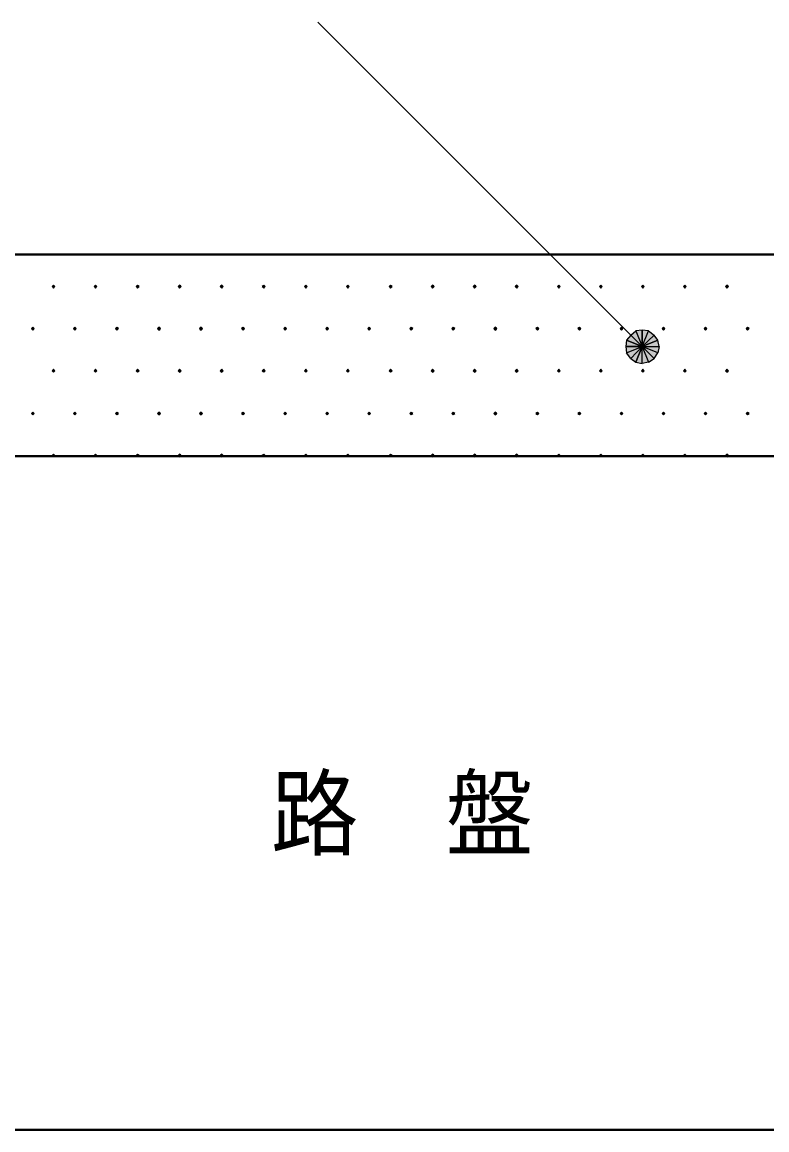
# Model space of a CAD drawing. Header units: millimetres. Extents: x 0 to 420, y 0 to 297.
# Drawn here: x 67.12 to 89.24, y 96.2 to 129.1 of the extents above; entities that cross this region are included whole.
import ezdxf
from ezdxf.enums import TextEntityAlignment as Align

# ---------------------------------------------------------------- set-up
doc = ezdxf.new("R2010")
doc.units = ezdxf.units.MM
doc.styles.add('kst32b', font='NotoSansJP-Variable.ttf')

msp = doc.modelspace()

# ---------------------------------------------------------------- hatches: boundary and pattern name
for points in [[(68.051, 121.285), (68.03, 121.264), (68.009, 121.243), (68.03, 121.221), (68.051, 121.2), (68.072, 121.221), (68.093, 121.243), (68.072, 121.264), (68.051, 121.285)], [(69.3, 121.285), (69.279, 121.264), (69.257, 121.243), (69.279, 121.221), (69.3, 121.2), (69.321, 121.221), (69.342, 121.243), (69.321, 121.264), (69.3, 121.285)], [(70.549, 121.285), (70.527, 121.264), (70.506, 121.243), (70.527, 121.221), (70.549, 121.2), (70.57, 121.221), (70.591, 121.243), (70.57, 121.264), (70.549, 121.285)], [(71.797, 121.285), (71.776, 121.264), (71.755, 121.243), (71.776, 121.221), (71.797, 121.2), (71.819, 121.221), (71.84, 121.243), (71.819, 121.264), (71.797, 121.285)], [(73.046, 121.285), (73.025, 121.264), (73.004, 121.243), (73.025, 121.221), (73.046, 121.2), (73.067, 121.221), (73.088, 121.243), (73.067, 121.264), (73.046, 121.285)], [(74.295, 121.285), (74.274, 121.264), (74.253, 121.243), (74.274, 121.221), (74.295, 121.2), (74.316, 121.221), (74.337, 121.243), (74.316, 121.264), (74.295, 121.285)], [(75.544, 121.285), (75.523, 121.264), (75.502, 121.243), (75.523, 121.221), (75.544, 121.2), (75.565, 121.221), (75.586, 121.243), (75.565, 121.264), (75.544, 121.285)], [(76.793, 121.285), (76.771, 121.264), (76.75, 121.243), (76.771, 121.221), (76.793, 121.2), (76.814, 121.221), (76.835, 121.243), (76.814, 121.264), (76.793, 121.285)], [(78.063, 121.285), (78.042, 121.264), (78.02, 121.243), (78.042, 121.221), (78.063, 121.2), (78.084, 121.221), (78.105, 121.243), (78.084, 121.264), (78.063, 121.285)], [(79.312, 121.285), (79.29, 121.264), (79.269, 121.243), (79.29, 121.221), (79.312, 121.2), (79.333, 121.221), (79.354, 121.243), (79.333, 121.264), (79.312, 121.285)], [(80.56, 121.285), (80.539, 121.264), (80.518, 121.243), (80.539, 121.221), (80.56, 121.2), (80.582, 121.221), (80.603, 121.243), (80.582, 121.264), (80.56, 121.285)], [(81.809, 121.285), (81.788, 121.264), (81.767, 121.243), (81.788, 121.221), (81.809, 121.2), (81.83, 121.221), (81.852, 121.243), (81.83, 121.264), (81.809, 121.285)], [(83.058, 121.285), (83.037, 121.264), (83.016, 121.243), (83.037, 121.221), (83.058, 121.2), (83.079, 121.221), (83.1, 121.243), (83.079, 121.264), (83.058, 121.285)], [(84.307, 121.285), (84.286, 121.264), (84.265, 121.243), (84.286, 121.221), (84.307, 121.2), (84.328, 121.221), (84.349, 121.243), (84.328, 121.264), (84.307, 121.285)], [(85.556, 121.285), (85.535, 121.264), (85.513, 121.243), (85.535, 121.221), (85.556, 121.2), (85.577, 121.221), (85.598, 121.243), (85.577, 121.264), (85.556, 121.285)], [(86.804, 121.285), (86.783, 121.264), (86.762, 121.243), (86.783, 121.221), (86.804, 121.2), (86.826, 121.221), (86.847, 121.243), (86.826, 121.264), (86.804, 121.285)], [(88.053, 121.285), (88.032, 121.264), (88.011, 121.243), (88.032, 121.221), (88.053, 121.2), (88.075, 121.221), (88.096, 121.243), (88.075, 121.264), (88.053, 121.285)], [(67.437, 120.036), (67.416, 120.015), (67.395, 119.994), (67.416, 119.973), (67.437, 119.951), (67.458, 119.973), (67.479, 119.994), (67.458, 120.015), (67.437, 120.036)], [(68.686, 120.036), (68.665, 120.015), (68.644, 119.994), (68.665, 119.973), (68.686, 119.951), (68.707, 119.973), (68.728, 119.994), (68.707, 120.015), (68.686, 120.036)], [(69.935, 120.036), (69.913, 120.015), (69.892, 119.994), (69.913, 119.973), (69.935, 119.951), (69.956, 119.973), (69.977, 119.994), (69.956, 120.015), (69.935, 120.036)], [(71.184, 120.036), (71.162, 120.015), (71.141, 119.994), (71.162, 119.973), (71.184, 119.951), (71.205, 119.973), (71.226, 119.994), (71.205, 120.015), (71.184, 120.036)], [(72.432, 120.036), (72.411, 120.015), (72.39, 119.994), (72.411, 119.973), (72.432, 119.951), (72.454, 119.973), (72.475, 119.994), (72.454, 120.015), (72.432, 120.036)], [(73.681, 120.036), (73.66, 120.015), (73.639, 119.994), (73.66, 119.973), (73.681, 119.951), (73.702, 119.973), (73.724, 119.994), (73.702, 120.015), (73.681, 120.036)], [(74.93, 120.036), (74.909, 120.015), (74.888, 119.994), (74.909, 119.973), (74.93, 119.951), (74.951, 119.973), (74.972, 119.994), (74.951, 120.015), (74.93, 120.036)], [(76.179, 120.036), (76.158, 120.015), (76.137, 119.994), (76.158, 119.973), (76.179, 119.951), (76.2, 119.973), (76.221, 119.994), (76.2, 120.015), (76.179, 120.036)], [(77.428, 120.036), (77.407, 120.015), (77.385, 119.994), (77.407, 119.973), (77.428, 119.951), (77.449, 119.973), (77.47, 119.994), (77.449, 120.015), (77.428, 120.036)], [(78.677, 120.036), (78.655, 120.015), (78.634, 119.994), (78.655, 119.973), (78.677, 119.951), (78.698, 119.973), (78.719, 119.994), (78.698, 120.015), (78.677, 120.036)], [(79.925, 120.036), (79.904, 120.015), (79.883, 119.994), (79.904, 119.973), (79.925, 119.951), (79.946, 119.973), (79.968, 119.994), (79.946, 120.015), (79.925, 120.036)], [(81.174, 120.036), (81.153, 120.015), (81.132, 119.994), (81.153, 119.973), (81.174, 119.951), (81.195, 119.973), (81.217, 119.994), (81.195, 120.015), (81.174, 120.036)], [(82.423, 120.036), (82.402, 120.015), (82.381, 119.994), (82.402, 119.973), (82.423, 119.951), (82.444, 119.973), (82.465, 119.994), (82.444, 120.015), (82.423, 120.036)], [(83.672, 120.036), (83.651, 120.015), (83.629, 119.994), (83.651, 119.973), (83.672, 119.951), (83.693, 119.973), (83.714, 119.994), (83.693, 120.015), (83.672, 120.036)], [(84.921, 120.036), (84.9, 120.015), (84.878, 119.994), (84.9, 119.973), (84.921, 119.951), (84.942, 119.973), (84.963, 119.994), (84.942, 120.015), (84.921, 120.036)], [(86.17, 120.036), (86.148, 120.015), (86.127, 119.994), (86.148, 119.973), (86.17, 119.951), (86.191, 119.973), (86.212, 119.994), (86.191, 120.015), (86.17, 120.036)], [(87.418, 120.036), (87.397, 120.015), (87.376, 119.994), (87.397, 119.973), (87.418, 119.951), (87.44, 119.973), (87.461, 119.994), (87.44, 120.015), (87.418, 120.036)], [(88.667, 120.036), (88.646, 120.015), (88.625, 119.994), (88.646, 119.973), (88.667, 119.951), (88.688, 119.973), (88.71, 119.994), (88.688, 120.015), (88.667, 120.036)], [(85.069, 119.655), (85.048, 119.465), (85.535, 119.465), (85.069, 119.655)], [(85.598, 119.486), (85.577, 119.465), (85.556, 119.443), (85.577, 119.422), (85.598, 119.401), (85.619, 119.422), (85.64, 119.443), (85.619, 119.465), (85.598, 119.486)], [(68.051, 118.787), (68.03, 118.766), (68.009, 118.745), (68.03, 118.724), (68.051, 118.703), (68.072, 118.724), (68.093, 118.745), (68.072, 118.766), (68.051, 118.787)], [(69.3, 118.787), (69.279, 118.766), (69.257, 118.745), (69.279, 118.724), (69.3, 118.703), (69.321, 118.724), (69.342, 118.745), (69.321, 118.766), (69.3, 118.787)], [(70.549, 118.787), (70.527, 118.766), (70.506, 118.745), (70.527, 118.724), (70.549, 118.703), (70.57, 118.724), (70.591, 118.745), (70.57, 118.766), (70.549, 118.787)], [(71.797, 118.787), (71.776, 118.766), (71.755, 118.745), (71.776, 118.724), (71.797, 118.703), (71.819, 118.724), (71.84, 118.745), (71.819, 118.766), (71.797, 118.787)], [(73.046, 118.787), (73.025, 118.766), (73.004, 118.745), (73.025, 118.724), (73.046, 118.703), (73.067, 118.724), (73.088, 118.745), (73.067, 118.766), (73.046, 118.787)], [(74.295, 118.787), (74.274, 118.766), (74.253, 118.745), (74.274, 118.724), (74.295, 118.703), (74.316, 118.724), (74.337, 118.745), (74.316, 118.766), (74.295, 118.787)], [(75.544, 118.787), (75.523, 118.766), (75.502, 118.745), (75.523, 118.724), (75.544, 118.703), (75.565, 118.724), (75.586, 118.745), (75.565, 118.766), (75.544, 118.787)], [(76.793, 118.787), (76.771, 118.766), (76.75, 118.745), (76.771, 118.724), (76.793, 118.703), (76.814, 118.724), (76.835, 118.745), (76.814, 118.766), (76.793, 118.787)], [(78.063, 118.787), (78.042, 118.766), (78.02, 118.745), (78.042, 118.724), (78.063, 118.703), (78.084, 118.724), (78.105, 118.745), (78.084, 118.766), (78.063, 118.787)], [(79.312, 118.787), (79.29, 118.766), (79.269, 118.745), (79.29, 118.724), (79.312, 118.703), (79.333, 118.724), (79.354, 118.745), (79.333, 118.766), (79.312, 118.787)], [(80.56, 118.787), (80.539, 118.766), (80.518, 118.745), (80.539, 118.724), (80.56, 118.703), (80.582, 118.724), (80.603, 118.745), (80.582, 118.766), (80.56, 118.787)], [(81.809, 118.787), (81.788, 118.766), (81.767, 118.745), (81.788, 118.724), (81.809, 118.703), (81.83, 118.724), (81.852, 118.745), (81.83, 118.766), (81.809, 118.787)], [(83.058, 118.787), (83.037, 118.766), (83.016, 118.745), (83.037, 118.724), (83.058, 118.703), (83.079, 118.724), (83.1, 118.745), (83.079, 118.766), (83.058, 118.787)], [(84.307, 118.787), (84.286, 118.766), (84.265, 118.745), (84.286, 118.724), (84.307, 118.703), (84.328, 118.724), (84.349, 118.745), (84.328, 118.766), (84.307, 118.787)], [(85.556, 118.787), (85.535, 118.766), (85.513, 118.745), (85.535, 118.724), (85.556, 118.703), (85.577, 118.724), (85.598, 118.745), (85.577, 118.766), (85.556, 118.787)], [(86.804, 118.787), (86.783, 118.766), (86.762, 118.745), (86.783, 118.724), (86.804, 118.703), (86.826, 118.724), (86.847, 118.745), (86.826, 118.766), (86.804, 118.787)], [(88.053, 118.787), (88.032, 118.766), (88.011, 118.745), (88.032, 118.724), (88.053, 118.703), (88.075, 118.724), (88.096, 118.745), (88.075, 118.766), (88.053, 118.787)], [(67.437, 117.517), (67.416, 117.496), (67.395, 117.475), (67.416, 117.454), (67.437, 117.433), (67.458, 117.454), (67.479, 117.475), (67.458, 117.496), (67.437, 117.517)], [(68.686, 117.517), (68.665, 117.496), (68.644, 117.475), (68.665, 117.454), (68.686, 117.433), (68.707, 117.454), (68.728, 117.475), (68.707, 117.496), (68.686, 117.517)], [(69.935, 117.517), (69.913, 117.496), (69.892, 117.475), (69.913, 117.454), (69.935, 117.433), (69.956, 117.454), (69.977, 117.475), (69.956, 117.496), (69.935, 117.517)], [(71.184, 117.517), (71.162, 117.496), (71.141, 117.475), (71.162, 117.454), (71.184, 117.433), (71.205, 117.454), (71.226, 117.475), (71.205, 117.496), (71.184, 117.517)], [(72.432, 117.517), (72.411, 117.496), (72.39, 117.475), (72.411, 117.454), (72.432, 117.433), (72.454, 117.454), (72.475, 117.475), (72.454, 117.496), (72.432, 117.517)], [(73.681, 117.517), (73.66, 117.496), (73.639, 117.475), (73.66, 117.454), (73.681, 117.433), (73.702, 117.454), (73.724, 117.475), (73.702, 117.496), (73.681, 117.517)], [(74.93, 117.517), (74.909, 117.496), (74.888, 117.475), (74.909, 117.454), (74.93, 117.433), (74.951, 117.454), (74.972, 117.475), (74.951, 117.496), (74.93, 117.517)], [(76.179, 117.517), (76.158, 117.496), (76.137, 117.475), (76.158, 117.454), (76.179, 117.433), (76.2, 117.454), (76.221, 117.475), (76.2, 117.496), (76.179, 117.517)], [(77.428, 117.517), (77.407, 117.496), (77.385, 117.475), (77.407, 117.454), (77.428, 117.433), (77.449, 117.454), (77.47, 117.475), (77.449, 117.496), (77.428, 117.517)], [(78.677, 117.517), (78.655, 117.496), (78.634, 117.475), (78.655, 117.454), (78.677, 117.433), (78.698, 117.454), (78.719, 117.475), (78.698, 117.496), (78.677, 117.517)], [(79.925, 117.517), (79.904, 117.496), (79.883, 117.475), (79.904, 117.454), (79.925, 117.433), (79.946, 117.454), (79.968, 117.475), (79.946, 117.496), (79.925, 117.517)], [(81.174, 117.517), (81.153, 117.496), (81.132, 117.475), (81.153, 117.454), (81.174, 117.433), (81.195, 117.454), (81.217, 117.475), (81.195, 117.496), (81.174, 117.517)], [(82.423, 117.517), (82.402, 117.496), (82.381, 117.475), (82.402, 117.454), (82.423, 117.433), (82.444, 117.454), (82.465, 117.475), (82.444, 117.496), (82.423, 117.517)], [(83.672, 117.517), (83.651, 117.496), (83.629, 117.475), (83.651, 117.454), (83.672, 117.433), (83.693, 117.454), (83.714, 117.475), (83.693, 117.496), (83.672, 117.517)], [(84.921, 117.517), (84.9, 117.496), (84.878, 117.475), (84.9, 117.454), (84.921, 117.433), (84.942, 117.454), (84.963, 117.475), (84.942, 117.496), (84.921, 117.517)], [(86.17, 117.517), (86.148, 117.496), (86.127, 117.475), (86.148, 117.454), (86.17, 117.433), (86.191, 117.454), (86.212, 117.475), (86.191, 117.496), (86.17, 117.517)], [(87.418, 117.517), (87.397, 117.496), (87.376, 117.475), (87.397, 117.454), (87.418, 117.433), (87.44, 117.454), (87.461, 117.475), (87.44, 117.496), (87.418, 117.517)], [(88.667, 117.517), (88.646, 117.496), (88.625, 117.475), (88.646, 117.454), (88.667, 117.433), (88.688, 117.454), (88.71, 117.475), (88.688, 117.496), (88.667, 117.517)], [(68.051, 116.268), (68.03, 116.247), (68.009, 116.226), (68.03, 116.205), (68.051, 116.184), (68.072, 116.205), (68.093, 116.226), (68.072, 116.247), (68.051, 116.268)], [(69.3, 116.268), (69.279, 116.247), (69.257, 116.226), (69.279, 116.205), (69.3, 116.184), (69.321, 116.205), (69.342, 116.226), (69.321, 116.247), (69.3, 116.268)], [(70.549, 116.268), (70.527, 116.247), (70.506, 116.226), (70.527, 116.205), (70.549, 116.184), (70.57, 116.205), (70.591, 116.226), (70.57, 116.247), (70.549, 116.268)], [(71.797, 116.268), (71.776, 116.247), (71.755, 116.226), (71.776, 116.205), (71.797, 116.184), (71.819, 116.205), (71.84, 116.226), (71.819, 116.247), (71.797, 116.268)], [(73.046, 116.268), (73.025, 116.247), (73.004, 116.226), (73.025, 116.205), (73.046, 116.184), (73.067, 116.205), (73.088, 116.226), (73.067, 116.247), (73.046, 116.268)], [(74.295, 116.268), (74.274, 116.247), (74.253, 116.226), (74.274, 116.205), (74.295, 116.184), (74.316, 116.205), (74.337, 116.226), (74.316, 116.247), (74.295, 116.268)], [(75.544, 116.268), (75.523, 116.247), (75.502, 116.226), (75.523, 116.205), (75.544, 116.184), (75.565, 116.205), (75.586, 116.226), (75.565, 116.247), (75.544, 116.268)], [(76.793, 116.268), (76.771, 116.247), (76.75, 116.226), (76.771, 116.205), (76.793, 116.184), (76.814, 116.205), (76.835, 116.226), (76.814, 116.247), (76.793, 116.268)], [(78.063, 116.268), (78.042, 116.247), (78.02, 116.226), (78.042, 116.205), (78.063, 116.184), (78.084, 116.205), (78.105, 116.226), (78.084, 116.247), (78.063, 116.268)], [(79.312, 116.268), (79.29, 116.247), (79.269, 116.226), (79.29, 116.205), (79.312, 116.184), (79.333, 116.205), (79.354, 116.226), (79.333, 116.247), (79.312, 116.268)], [(80.56, 116.268), (80.539, 116.247), (80.518, 116.226), (80.539, 116.205), (80.56, 116.184), (80.582, 116.205), (80.603, 116.226), (80.582, 116.247), (80.56, 116.268)], [(81.809, 116.268), (81.788, 116.247), (81.767, 116.226), (81.788, 116.205), (81.809, 116.184), (81.83, 116.205), (81.852, 116.226), (81.83, 116.247), (81.809, 116.268)], [(83.058, 116.268), (83.037, 116.247), (83.016, 116.226), (83.037, 116.205), (83.058, 116.184), (83.079, 116.205), (83.1, 116.226), (83.079, 116.247), (83.058, 116.268)], [(84.307, 116.268), (84.286, 116.247), (84.265, 116.226), (84.286, 116.205), (84.307, 116.184), (84.328, 116.205), (84.349, 116.226), (84.328, 116.247), (84.307, 116.268)], [(85.556, 116.268), (85.535, 116.247), (85.513, 116.226), (85.535, 116.205), (85.556, 116.184), (85.577, 116.205), (85.598, 116.226), (85.577, 116.247), (85.556, 116.268)], [(86.804, 116.268), (86.783, 116.247), (86.762, 116.226), (86.783, 116.205), (86.804, 116.184), (86.826, 116.205), (86.847, 116.226), (86.826, 116.247), (86.804, 116.268)], [(88.053, 116.268), (88.032, 116.247), (88.011, 116.226), (88.032, 116.205), (88.053, 116.184), (88.075, 116.205), (88.096, 116.226), (88.075, 116.247), (88.053, 116.268)]]:
    msp.add_hatch(color=7).paths.add_polyline_path(points)
h = msp.add_hatch(color=7)
h.paths.add_polyline_path([(85.535, 119.951), (85.344, 119.93), (85.535, 119.465), (85.535, 119.951)])
h.paths.add_polyline_path([(85.344, 119.93), (85.535, 119.465), (85.196, 119.803), (85.344, 119.93)])
h.paths.add_polyline_path([(85.535, 119.465), (85.196, 119.803), (85.069, 119.655), (85.535, 119.465)])
h = msp.add_hatch(color=7)
h.paths.add_polyline_path([(86, 119.655), (85.894, 119.803), (85.535, 119.465), (86, 119.655)])
h.paths.add_polyline_path([(85.894, 119.803), (85.535, 119.465), (85.725, 119.93), (85.894, 119.803)])
h.paths.add_polyline_path([(85.535, 119.465), (85.725, 119.93), (85.535, 119.951), (85.535, 119.465)])
h = msp.add_hatch(color=7)
h.paths.add_polyline_path([(85.048, 119.465), (85.069, 119.274), (85.535, 119.465), (85.048, 119.465)])
h.paths.add_polyline_path([(85.069, 119.274), (85.535, 119.465), (85.196, 119.105), (85.069, 119.274)])
h.paths.add_polyline_path([(85.535, 119.465), (85.196, 119.105), (85.344, 118.999), (85.535, 119.465)])
h = msp.add_hatch(color=7)
h.paths.add_polyline_path([(85.344, 118.999), (85.535, 118.957), (85.535, 119.465), (85.344, 118.999)])
h.paths.add_polyline_path([(85.535, 118.957), (85.535, 119.465), (85.725, 118.999), (85.535, 118.957)])
h.paths.add_polyline_path([(85.535, 119.465), (85.725, 118.999), (85.894, 119.105), (85.535, 119.465)])
h = msp.add_hatch(color=7)
h.paths.add_polyline_path([(85.894, 119.105), (86, 119.274), (85.535, 119.465), (85.894, 119.105)])
h.paths.add_polyline_path([(86, 119.274), (85.535, 119.465), (86.043, 119.465), (86, 119.274)])
h.paths.add_polyline_path([(85.535, 119.465), (86.043, 119.465), (86, 119.655), (85.535, 119.465)])

# ---------------------------------------------------------------- linework, layer by layer
at = {"lineweight": 13}
msp.add_lwpolyline([(85.535, 119.465), (75.904, 129.096)], dxfattribs=at)
at = {"lineweight": 30}
for points in [[(44.556, 122.195), (112.226, 122.195)], [(44.556, 116.205), (112.226, 116.205)], [(44.556, 96.202), (112.226, 96.202)]]:
    msp.add_lwpolyline(points, dxfattribs=at)
at = {"lineweight": 0}
for points in [[(68.051, 121.285), (68.03, 121.264), (68.009, 121.243), (68.03, 121.221), (68.051, 121.2), (68.072, 121.221), (68.093, 121.243), (68.072, 121.264)], [(69.3, 121.285), (69.279, 121.264), (69.257, 121.243), (69.279, 121.221), (69.3, 121.2), (69.321, 121.221), (69.342, 121.243), (69.321, 121.264)], [(70.549, 121.285), (70.527, 121.264), (70.506, 121.243), (70.527, 121.221), (70.549, 121.2), (70.57, 121.221), (70.591, 121.243), (70.57, 121.264)], [(71.797, 121.285), (71.776, 121.264), (71.755, 121.243), (71.776, 121.221), (71.797, 121.2), (71.819, 121.221), (71.84, 121.243), (71.819, 121.264)], [(73.046, 121.285), (73.025, 121.264), (73.004, 121.243), (73.025, 121.221), (73.046, 121.2), (73.067, 121.221), (73.088, 121.243), (73.067, 121.264)], [(74.295, 121.285), (74.274, 121.264), (74.253, 121.243), (74.274, 121.221), (74.295, 121.2), (74.316, 121.221), (74.337, 121.243), (74.316, 121.264)], [(75.544, 121.285), (75.523, 121.264), (75.502, 121.243), (75.523, 121.221), (75.544, 121.2), (75.565, 121.221), (75.586, 121.243), (75.565, 121.264)], [(76.793, 121.285), (76.771, 121.264), (76.75, 121.243), (76.771, 121.221), (76.793, 121.2), (76.814, 121.221), (76.835, 121.243), (76.814, 121.264)], [(78.063, 121.285), (78.042, 121.264), (78.02, 121.243), (78.042, 121.221), (78.063, 121.2), (78.084, 121.221), (78.105, 121.243), (78.084, 121.264)], [(79.312, 121.285), (79.29, 121.264), (79.269, 121.243), (79.29, 121.221), (79.312, 121.2), (79.333, 121.221), (79.354, 121.243), (79.333, 121.264)], [(80.56, 121.285), (80.539, 121.264), (80.518, 121.243), (80.539, 121.221), (80.56, 121.2), (80.582, 121.221), (80.603, 121.243), (80.582, 121.264)], [(81.809, 121.285), (81.788, 121.264), (81.767, 121.243), (81.788, 121.221), (81.809, 121.2), (81.83, 121.221), (81.852, 121.243), (81.83, 121.264)], [(83.058, 121.285), (83.037, 121.264), (83.016, 121.243), (83.037, 121.221), (83.058, 121.2), (83.079, 121.221), (83.1, 121.243), (83.079, 121.264)], [(84.307, 121.285), (84.286, 121.264), (84.265, 121.243), (84.286, 121.221), (84.307, 121.2), (84.328, 121.221), (84.349, 121.243), (84.328, 121.264)], [(85.556, 121.285), (85.535, 121.264), (85.513, 121.243), (85.535, 121.221), (85.556, 121.2), (85.577, 121.221), (85.598, 121.243), (85.577, 121.264)], [(86.804, 121.285), (86.783, 121.264), (86.762, 121.243), (86.783, 121.221), (86.804, 121.2), (86.826, 121.221), (86.847, 121.243), (86.826, 121.264)], [(88.053, 121.285), (88.032, 121.264), (88.011, 121.243), (88.032, 121.221), (88.053, 121.2), (88.075, 121.221), (88.096, 121.243), (88.075, 121.264)], [(67.437, 120.036), (67.416, 120.015), (67.395, 119.994), (67.416, 119.973), (67.437, 119.951), (67.458, 119.973), (67.479, 119.994), (67.458, 120.015)], [(68.686, 120.036), (68.665, 120.015), (68.644, 119.994), (68.665, 119.973), (68.686, 119.951), (68.707, 119.973), (68.728, 119.994), (68.707, 120.015)], [(69.935, 120.036), (69.913, 120.015), (69.892, 119.994), (69.913, 119.973), (69.935, 119.951), (69.956, 119.973), (69.977, 119.994), (69.956, 120.015)], [(71.184, 120.036), (71.162, 120.015), (71.141, 119.994), (71.162, 119.973), (71.184, 119.951), (71.205, 119.973), (71.226, 119.994), (71.205, 120.015)], [(72.432, 120.036), (72.411, 120.015), (72.39, 119.994), (72.411, 119.973), (72.432, 119.951), (72.454, 119.973), (72.475, 119.994), (72.454, 120.015)], [(73.681, 120.036), (73.66, 120.015), (73.639, 119.994), (73.66, 119.973), (73.681, 119.951), (73.702, 119.973), (73.724, 119.994), (73.702, 120.015)], [(74.93, 120.036), (74.909, 120.015), (74.888, 119.994), (74.909, 119.973), (74.93, 119.951), (74.951, 119.973), (74.972, 119.994), (74.951, 120.015)], [(76.179, 120.036), (76.158, 120.015), (76.137, 119.994), (76.158, 119.973), (76.179, 119.951), (76.2, 119.973), (76.221, 119.994), (76.2, 120.015)], [(77.428, 120.036), (77.407, 120.015), (77.385, 119.994), (77.407, 119.973), (77.428, 119.951), (77.449, 119.973), (77.47, 119.994), (77.449, 120.015)], [(78.677, 120.036), (78.655, 120.015), (78.634, 119.994), (78.655, 119.973), (78.677, 119.951), (78.698, 119.973), (78.719, 119.994), (78.698, 120.015)], [(79.925, 120.036), (79.904, 120.015), (79.883, 119.994), (79.904, 119.973), (79.925, 119.951), (79.946, 119.973), (79.968, 119.994), (79.946, 120.015)], [(81.174, 120.036), (81.153, 120.015), (81.132, 119.994), (81.153, 119.973), (81.174, 119.951), (81.195, 119.973), (81.217, 119.994), (81.195, 120.015)], [(82.423, 120.036), (82.402, 120.015), (82.381, 119.994), (82.402, 119.973), (82.423, 119.951), (82.444, 119.973), (82.465, 119.994), (82.444, 120.015)], [(83.672, 120.036), (83.651, 120.015), (83.629, 119.994), (83.651, 119.973), (83.672, 119.951), (83.693, 119.973), (83.714, 119.994), (83.693, 120.015)], [(84.921, 120.036), (84.9, 120.015), (84.878, 119.994), (84.9, 119.973), (84.921, 119.951), (84.942, 119.973), (84.963, 119.994), (84.942, 120.015)], [(85.535, 119.465), (85.196, 119.803), (85.069, 119.655)], [(85.344, 119.93), (85.535, 119.465), (85.196, 119.803)], [(85.535, 119.951), (85.344, 119.93), (85.535, 119.465)], [(85.535, 119.465), (85.725, 119.93), (85.535, 119.951)], [(85.894, 119.803), (85.535, 119.465), (85.725, 119.93)], [(86, 119.655), (85.894, 119.803), (85.535, 119.465)], [(86.17, 120.036), (86.148, 120.015), (86.127, 119.994), (86.148, 119.973), (86.17, 119.951), (86.191, 119.973), (86.212, 119.994), (86.191, 120.015)], [(87.418, 120.036), (87.397, 120.015), (87.376, 119.994), (87.397, 119.973), (87.418, 119.951), (87.44, 119.973), (87.461, 119.994), (87.44, 120.015)], [(88.667, 120.036), (88.646, 120.015), (88.625, 119.994), (88.646, 119.973), (88.667, 119.951), (88.688, 119.973), (88.71, 119.994), (88.688, 120.015)], [(85.069, 119.655), (85.048, 119.465), (85.535, 119.465)], [(85.048, 119.465), (85.069, 119.274), (85.535, 119.465)], [(85.069, 119.274), (85.535, 119.465), (85.196, 119.105)], [(85.535, 119.465), (85.196, 119.105), (85.344, 118.999)], [(85.344, 118.999), (85.535, 118.957), (85.535, 119.465)], [(85.535, 119.465), (86.043, 119.465), (86, 119.655)], [(85.535, 118.957), (85.535, 119.465), (85.725, 118.999)], [(85.535, 119.465), (85.725, 118.999), (85.894, 119.105)], [(85.894, 119.105), (86, 119.274), (85.535, 119.465)], [(86, 119.274), (85.535, 119.465), (86.043, 119.465)], [(68.051, 118.787), (68.03, 118.766), (68.009, 118.745), (68.03, 118.724), (68.051, 118.703), (68.072, 118.724), (68.093, 118.745), (68.072, 118.766)], [(69.3, 118.787), (69.279, 118.766), (69.257, 118.745), (69.279, 118.724), (69.3, 118.703), (69.321, 118.724), (69.342, 118.745), (69.321, 118.766)], [(70.549, 118.787), (70.527, 118.766), (70.506, 118.745), (70.527, 118.724), (70.549, 118.703), (70.57, 118.724), (70.591, 118.745), (70.57, 118.766)], [(71.797, 118.787), (71.776, 118.766), (71.755, 118.745), (71.776, 118.724), (71.797, 118.703), (71.819, 118.724), (71.84, 118.745), (71.819, 118.766)], [(73.046, 118.787), (73.025, 118.766), (73.004, 118.745), (73.025, 118.724), (73.046, 118.703), (73.067, 118.724), (73.088, 118.745), (73.067, 118.766)], [(74.295, 118.787), (74.274, 118.766), (74.253, 118.745), (74.274, 118.724), (74.295, 118.703), (74.316, 118.724), (74.337, 118.745), (74.316, 118.766)], [(75.544, 118.787), (75.523, 118.766), (75.502, 118.745), (75.523, 118.724), (75.544, 118.703), (75.565, 118.724), (75.586, 118.745), (75.565, 118.766)], [(76.793, 118.787), (76.771, 118.766), (76.75, 118.745), (76.771, 118.724), (76.793, 118.703), (76.814, 118.724), (76.835, 118.745), (76.814, 118.766)], [(78.063, 118.787), (78.042, 118.766), (78.02, 118.745), (78.042, 118.724), (78.063, 118.703), (78.084, 118.724), (78.105, 118.745), (78.084, 118.766)], [(79.312, 118.787), (79.29, 118.766), (79.269, 118.745), (79.29, 118.724), (79.312, 118.703), (79.333, 118.724), (79.354, 118.745), (79.333, 118.766)], [(80.56, 118.787), (80.539, 118.766), (80.518, 118.745), (80.539, 118.724), (80.56, 118.703), (80.582, 118.724), (80.603, 118.745), (80.582, 118.766)], [(81.809, 118.787), (81.788, 118.766), (81.767, 118.745), (81.788, 118.724), (81.809, 118.703), (81.83, 118.724), (81.852, 118.745), (81.83, 118.766)], [(83.058, 118.787), (83.037, 118.766), (83.016, 118.745), (83.037, 118.724), (83.058, 118.703), (83.079, 118.724), (83.1, 118.745), (83.079, 118.766)], [(84.307, 118.787), (84.286, 118.766), (84.265, 118.745), (84.286, 118.724), (84.307, 118.703), (84.328, 118.724), (84.349, 118.745), (84.328, 118.766)], [(85.556, 118.787), (85.535, 118.766), (85.513, 118.745), (85.535, 118.724), (85.556, 118.703), (85.577, 118.724), (85.598, 118.745), (85.577, 118.766)], [(86.804, 118.787), (86.783, 118.766), (86.762, 118.745), (86.783, 118.724), (86.804, 118.703), (86.826, 118.724), (86.847, 118.745), (86.826, 118.766)], [(88.053, 118.787), (88.032, 118.766), (88.011, 118.745), (88.032, 118.724), (88.053, 118.703), (88.075, 118.724), (88.096, 118.745), (88.075, 118.766)], [(67.437, 117.517), (67.416, 117.496), (67.395, 117.475), (67.416, 117.454), (67.437, 117.433), (67.458, 117.454), (67.479, 117.475), (67.458, 117.496)], [(68.686, 117.517), (68.665, 117.496), (68.644, 117.475), (68.665, 117.454), (68.686, 117.433), (68.707, 117.454), (68.728, 117.475), (68.707, 117.496)], [(69.935, 117.517), (69.913, 117.496), (69.892, 117.475), (69.913, 117.454), (69.935, 117.433), (69.956, 117.454), (69.977, 117.475), (69.956, 117.496)], [(71.184, 117.517), (71.162, 117.496), (71.141, 117.475), (71.162, 117.454), (71.184, 117.433), (71.205, 117.454), (71.226, 117.475), (71.205, 117.496)], [(72.432, 117.517), (72.411, 117.496), (72.39, 117.475), (72.411, 117.454), (72.432, 117.433), (72.454, 117.454), (72.475, 117.475), (72.454, 117.496)], [(73.681, 117.517), (73.66, 117.496), (73.639, 117.475), (73.66, 117.454), (73.681, 117.433), (73.702, 117.454), (73.724, 117.475), (73.702, 117.496)], [(74.93, 117.517), (74.909, 117.496), (74.888, 117.475), (74.909, 117.454), (74.93, 117.433), (74.951, 117.454), (74.972, 117.475), (74.951, 117.496)], [(76.179, 117.517), (76.158, 117.496), (76.137, 117.475), (76.158, 117.454), (76.179, 117.433), (76.2, 117.454), (76.221, 117.475), (76.2, 117.496)], [(77.428, 117.517), (77.407, 117.496), (77.385, 117.475), (77.407, 117.454), (77.428, 117.433), (77.449, 117.454), (77.47, 117.475), (77.449, 117.496)], [(78.677, 117.517), (78.655, 117.496), (78.634, 117.475), (78.655, 117.454), (78.677, 117.433), (78.698, 117.454), (78.719, 117.475), (78.698, 117.496)], [(79.925, 117.517), (79.904, 117.496), (79.883, 117.475), (79.904, 117.454), (79.925, 117.433), (79.946, 117.454), (79.968, 117.475), (79.946, 117.496)], [(81.174, 117.517), (81.153, 117.496), (81.132, 117.475), (81.153, 117.454), (81.174, 117.433), (81.195, 117.454), (81.217, 117.475), (81.195, 117.496)], [(82.423, 117.517), (82.402, 117.496), (82.381, 117.475), (82.402, 117.454), (82.423, 117.433), (82.444, 117.454), (82.465, 117.475), (82.444, 117.496)], [(83.672, 117.517), (83.651, 117.496), (83.629, 117.475), (83.651, 117.454), (83.672, 117.433), (83.693, 117.454), (83.714, 117.475), (83.693, 117.496)], [(84.921, 117.517), (84.9, 117.496), (84.878, 117.475), (84.9, 117.454), (84.921, 117.433), (84.942, 117.454), (84.963, 117.475), (84.942, 117.496)], [(86.17, 117.517), (86.148, 117.496), (86.127, 117.475), (86.148, 117.454), (86.17, 117.433), (86.191, 117.454), (86.212, 117.475), (86.191, 117.496)], [(87.418, 117.517), (87.397, 117.496), (87.376, 117.475), (87.397, 117.454), (87.418, 117.433), (87.44, 117.454), (87.461, 117.475), (87.44, 117.496)], [(88.667, 117.517), (88.646, 117.496), (88.625, 117.475), (88.646, 117.454), (88.667, 117.433), (88.688, 117.454), (88.71, 117.475), (88.688, 117.496)], [(68.051, 116.268), (68.03, 116.247), (68.009, 116.226), (68.03, 116.205), (68.051, 116.184), (68.072, 116.205), (68.093, 116.226), (68.072, 116.247)], [(69.3, 116.268), (69.279, 116.247), (69.257, 116.226), (69.279, 116.205), (69.3, 116.184), (69.321, 116.205), (69.342, 116.226), (69.321, 116.247)], [(70.549, 116.268), (70.527, 116.247), (70.506, 116.226), (70.527, 116.205), (70.549, 116.184), (70.57, 116.205), (70.591, 116.226), (70.57, 116.247)], [(71.797, 116.268), (71.776, 116.247), (71.755, 116.226), (71.776, 116.205), (71.797, 116.184), (71.819, 116.205), (71.84, 116.226), (71.819, 116.247)], [(73.046, 116.268), (73.025, 116.247), (73.004, 116.226), (73.025, 116.205), (73.046, 116.184), (73.067, 116.205), (73.088, 116.226), (73.067, 116.247)], [(74.295, 116.268), (74.274, 116.247), (74.253, 116.226), (74.274, 116.205), (74.295, 116.184), (74.316, 116.205), (74.337, 116.226), (74.316, 116.247)], [(75.544, 116.268), (75.523, 116.247), (75.502, 116.226), (75.523, 116.205), (75.544, 116.184), (75.565, 116.205), (75.586, 116.226), (75.565, 116.247)], [(76.793, 116.268), (76.771, 116.247), (76.75, 116.226), (76.771, 116.205), (76.793, 116.184), (76.814, 116.205), (76.835, 116.226), (76.814, 116.247)], [(78.063, 116.268), (78.042, 116.247), (78.02, 116.226), (78.042, 116.205), (78.063, 116.184), (78.084, 116.205), (78.105, 116.226), (78.084, 116.247)], [(79.312, 116.268), (79.29, 116.247), (79.269, 116.226), (79.29, 116.205), (79.312, 116.184), (79.333, 116.205), (79.354, 116.226), (79.333, 116.247)], [(80.56, 116.268), (80.539, 116.247), (80.518, 116.226), (80.539, 116.205), (80.56, 116.184), (80.582, 116.205), (80.603, 116.226), (80.582, 116.247)], [(81.809, 116.268), (81.788, 116.247), (81.767, 116.226), (81.788, 116.205), (81.809, 116.184), (81.83, 116.205), (81.852, 116.226), (81.83, 116.247)], [(83.058, 116.268), (83.037, 116.247), (83.016, 116.226), (83.037, 116.205), (83.058, 116.184), (83.079, 116.205), (83.1, 116.226), (83.079, 116.247)], [(84.307, 116.268), (84.286, 116.247), (84.265, 116.226), (84.286, 116.205), (84.307, 116.184), (84.328, 116.205), (84.349, 116.226), (84.328, 116.247)], [(85.556, 116.268), (85.535, 116.247), (85.513, 116.226), (85.535, 116.205), (85.556, 116.184), (85.577, 116.205), (85.598, 116.226), (85.577, 116.247)], [(86.804, 116.268), (86.783, 116.247), (86.762, 116.226), (86.783, 116.205), (86.804, 116.184), (86.826, 116.205), (86.847, 116.226), (86.826, 116.247)], [(88.053, 116.268), (88.032, 116.247), (88.011, 116.226), (88.032, 116.205), (88.053, 116.184), (88.075, 116.205), (88.096, 116.226), (88.075, 116.247)]]:
    msp.add_lwpolyline(points, close=True, dxfattribs=at)
at = {"lineweight": 5}
msp.add_lwpolyline([(85.598, 119.486), (85.577, 119.465), (85.556, 119.443), (85.577, 119.422), (85.598, 119.401), (85.619, 119.422), (85.64, 119.443), (85.619, 119.465)], close=True, dxfattribs=at)

# ---------------------------------------------------------------- texts
at = {"style": 'kst32b'}
msp.add_text('路\u3000盤', height=2.0791, dxfattribs=at).set_placement((74.507, 104.563), (82.303, 104.563), align=Align.FIT)

doc.saveas('drawing.dxf')
